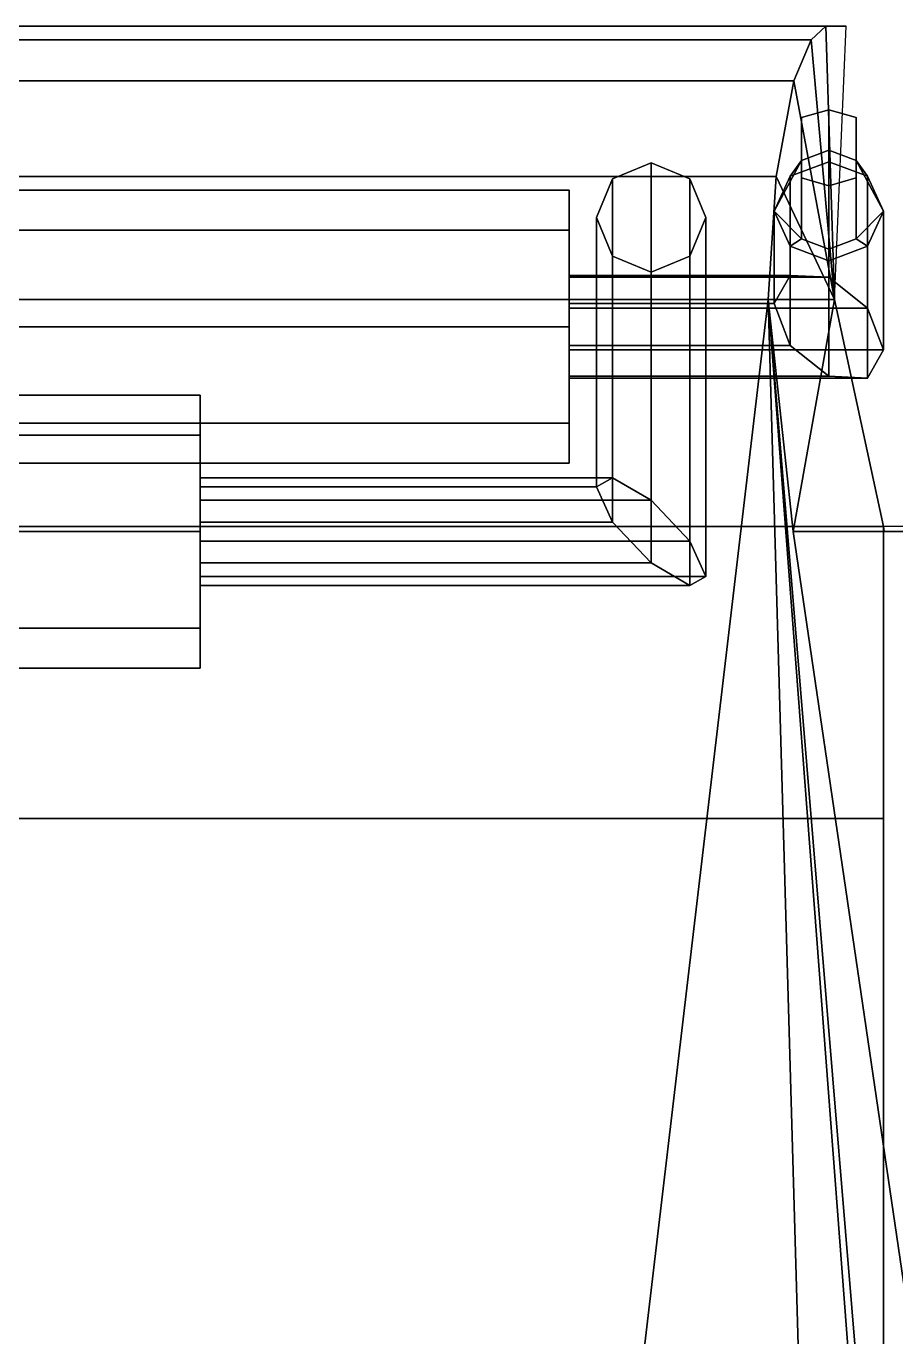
# Model space of a CAD drawing. Header units: millimetres. Extents: x -1.1 to 1.1, y -2.7 to 10.7.
# Drawn here: x 0.113 to 0.749, y 1.791 to 2.75 of the extents above; entities that cross this region are included whole.
import ezdxf

# ---------------------------------------------------------------- set-up
doc = ezdxf.new("R2010")
doc.units = ezdxf.units.MM
doc.layers.add('fenders', color=6, linetype='Continuous')

msp = doc.modelspace()

# ---------------------------------------------------------------- linework, layer by layer
for points in [[(-0.71274, 2.75, 1.04), (-0.69783, 2.75, 1.11), (0.69783, 2.75, 1.11), (0.71274, 2.75, 1.04)], [(-0.69783, 2.75, 1.11), (-0.68718, 2.74, 1.19), (0.68718, 2.74, 1.19), (0.69783, 2.75, 1.11)], [(0.69783, 2.75, 1.11), (0.68718, 2.74, 1.19), (0.70422, 2.55, 1.08)], [(0.71274, 2.75, 1.04), (0.69783, 2.75, 1.11), (0.70422, 2.55, 1.08)], [(-0.68718, 2.74, 1.19), (-0.67439, 2.71, 1.24), (0.67439, 2.71, 1.24), (0.68718, 2.74, 1.19)], [(0.68718, 2.74, 1.19), (0.67439, 2.71, 1.24), (0.70422, 2.55, 1.08)], [(-0.67439, 2.71, 1.24), (-0.66161, 2.64, 1.28), (0.66161, 2.64, 1.28), (0.67439, 2.71, 1.24)], [(0.67439, 2.71, 1.24), (0.66161, 2.64, 1.28), (0.70422, 2.55, 1.08)], [(0.68, 2.68305, 1.13318), (0.7, 2.68881, 1.12592), (0.7, 2.65923, 1.06248), (0.68, 2.65172, 1.06598)], [(0.68, 2.68305, 1.13318), (0.68, 2.63897, 1.18873), (0.7, 2.63321, 1.19599), (0.7, 2.68881, 1.12592)], [(0.7, 2.68881, 1.12592), (0.72, 2.68305, 1.13318), (0.72, 2.65172, 1.06598), (0.7, 2.65923, 1.06248)], [(0.7, 2.68881, 1.12592), (0.7, 2.63321, 1.19599), (0.72, 2.63897, 1.18873), (0.72, 2.68305, 1.13318)], [(0.68, 2.63897, 1.18873), (0.68, 2.68305, 1.13318), (0.68, 2.65172, 1.06598), (0.68, 2.59423, 1.09279)], [(0.72, 2.68305, 1.13318), (0.72, 2.63897, 1.18873), (0.72, 2.59423, 1.09279), (0.72, 2.65172, 1.06598)], [(0.68, 2.65172, 1.06598), (0.7, 2.65923, 1.06248), (0.7, 2.65078, 1.04436), (0.67172, 2.64016, 1.04931)], [(0.7, 2.65923, 1.06248), (0.72, 2.65172, 1.06598), (0.72828, 2.64016, 1.04931), (0.7, 2.65078, 1.04436)], [(0.54172, 2.63828, 0.82632), (0.57, 2.65, 0.82023), (0.57, 2.40294, 0.64723), (0.54172, 2.41939, 0.67305)], [(0.57, 2.65, 0.82023), (0.54172, 2.63828, 0.82632), (0.54172, 2.63828, 1.07), (0.57, 2.65, 1.06)], [(0.57, 2.65, 0.82023), (0.59828, 2.63828, 0.82632), (0.59828, 2.37305, 0.64061), (0.57, 2.40294, 0.64723)], [(0.59828, 2.63828, 0.82632), (0.57, 2.65, 0.82023), (0.57, 2.65, 1.06), (0.59828, 2.63828, 1.07)], [(0.68, 2.59423, 1.09279), (0.68, 2.59423, 1.09279), (0.68, 2.65172, 1.06598), (0.66, 2.61452, 1.06126)], [(0.66, 2.61452, 1.06126), (0.66, 2.61452, 1.06126), (0.68, 2.65172, 1.06598), (0.67172, 2.64016, 1.04931)], [(0.67172, 2.64016, 1.04931), (0.7, 2.65078, 1.04436), (0.7, 2.56625, 0.8631), (0.67172, 2.56759, 0.89368)], [(0.7, 2.65078, 1.04436), (0.72828, 2.64016, 1.04931), (0.72828, 2.54368, 0.84241), (0.7, 2.56625, 0.8631)], [(0.72, 2.59423, 1.09279), (0.72, 2.59423, 1.09279), (0.74, 2.61452, 1.06126), (0.72, 2.65172, 1.06598)], [(0.74, 2.61452, 1.06126), (0.74, 2.61452, 1.06126), (0.72828, 2.64016, 1.04931), (0.72, 2.65172, 1.06598)], [(-0.66161, 2.64, 1.28), (-0.65573, 2.55, 1.3), (0.65573, 2.55, 1.3), (0.66161, 2.64, 1.28)], [(0.66161, 2.64, 1.28), (0.65573, 2.55, 1.3), (0.70422, 2.55, 1.08)], [(0.66, 2.61452, 1.06126), (0.67172, 2.64016, 1.04931), (0.67172, 2.56759, 0.89368), (0.66, 2.5469, 0.91625)], [(0.7, 2.63321, 1.19599), (0.68, 2.63897, 1.18873), (0.68, 2.59423, 1.09279), (0.7, 2.58672, 1.09629)], [(0.72, 2.63897, 1.18873), (0.7, 2.63321, 1.19599), (0.7, 2.58672, 1.09629), (0.72, 2.59423, 1.09279)], [(0.72828, 2.64016, 1.04931), (0.74, 2.61452, 1.06126), (0.74, 2.5131, 0.84375), (0.72828, 2.54368, 0.84241)], [(-0.29, 2.63, 0.88), (-0.29, 2.60071, 0.95071), (0.51, 2.60071, 0.95071), (0.51, 2.63, 0.88)], [(-0.29, 2.60071, 0.80929), (-0.29, 2.63, 0.88), (0.51, 2.63, 0.88), (0.51, 2.60071, 0.80929)], [(0.51, 2.60071, 0.80929), (0.51, 2.63, 0.88), (0.51, 2.56759, 0.89368), (0.51, 2.56625, 0.8631)], [(0.51, 2.63, 0.88), (0.51, 2.60071, 0.95071), (0.51, 2.5469, 0.91625), (0.51, 2.56759, 0.89368)], [(0.53, 2.61, 0.84105), (0.54172, 2.63828, 0.82632), (0.54172, 2.41939, 0.67305), (0.53, 2.41277, 0.70294)], [(0.54172, 2.63828, 0.82632), (0.53, 2.61, 0.84105), (0.53, 2.61, 1.07), (0.54172, 2.63828, 1.07)], [(0.59828, 2.63828, 0.82632), (0.61, 2.61, 0.84105), (0.61, 2.34723, 0.65706), (0.59828, 2.37305, 0.64061)], [(0.61, 2.61, 0.84105), (0.59828, 2.63828, 0.82632), (0.59828, 2.63828, 1.07), (0.61, 2.61, 1.07)], [(0.54172, 2.58172, 0.85577), (0.53, 2.61, 0.84105), (0.53, 2.41277, 0.70294), (0.54172, 2.38695, 0.71939)], [(0.53, 2.61, 0.84105), (0.54172, 2.58172, 0.85577), (0.54172, 2.58172, 1.08), (0.53, 2.61, 1.07)], [(0.61, 2.61, 0.84105), (0.59828, 2.58172, 0.85577), (0.59828, 2.34061, 0.68695), (0.61, 2.34723, 0.65706)], [(0.59828, 2.58172, 0.85577), (0.61, 2.61, 0.84105), (0.61, 2.61, 1.07), (0.59828, 2.58172, 1.08)], [(0.67172, 2.58889, 1.07322), (0.66, 2.61452, 1.06126), (0.66, 2.5469, 0.91625), (0.67172, 2.51632, 0.91759)], [(0.68, 2.59423, 1.09279), (0.68, 2.59423, 1.09279), (0.66, 2.61452, 1.06126), (0.67172, 2.58889, 1.07322)], [(0.72, 2.59423, 1.09279), (0.72, 2.59423, 1.09279), (0.72828, 2.58889, 1.07322), (0.74, 2.61452, 1.06126)], [(0.74, 2.61452, 1.06126), (0.72828, 2.58889, 1.07322), (0.72828, 2.49241, 0.86632), (0.74, 2.5131, 0.84375)], [(-0.29, 2.60071, 0.95071), (-0.29, 2.53, 0.98), (0.51, 2.53, 0.98), (0.51, 2.60071, 0.95071)], [(-0.29, 2.53, 0.78), (-0.29, 2.60071, 0.80929), (0.51, 2.60071, 0.80929), (0.51, 2.53, 0.78)], [(0.51, 2.53, 0.78), (0.51, 2.60071, 0.80929), (0.51, 2.56625, 0.8631), (0.51, 2.54368, 0.84241)], [(0.51, 2.60071, 0.95071), (0.51, 2.53, 0.98), (0.51, 2.51632, 0.91759), (0.51, 2.5469, 0.91625)], [(0.7, 2.58672, 1.09629), (0.68, 2.59423, 1.09279), (0.67172, 2.58889, 1.07322), (0.7, 2.57827, 1.07817)], [(0.72, 2.59423, 1.09279), (0.7, 2.58672, 1.09629), (0.7, 2.57827, 1.07817), (0.72828, 2.58889, 1.07322)], [(0.57, 2.57, 0.86187), (0.54172, 2.58172, 0.85577), (0.54172, 2.38695, 0.71939), (0.57, 2.35706, 0.71277)], [(0.54172, 2.58172, 0.85577), (0.57, 2.57, 0.86187), (0.57, 2.57, 1.08), (0.54172, 2.58172, 1.08)], [(0.59828, 2.58172, 0.85577), (0.57, 2.57, 0.86187), (0.57, 2.35706, 0.71277), (0.59828, 2.34061, 0.68695)], [(0.57, 2.57, 0.86187), (0.59828, 2.58172, 0.85577), (0.59828, 2.58172, 1.08), (0.57, 2.57, 1.08)], [(0.7, 2.57827, 1.07817), (0.67172, 2.58889, 1.07322), (0.67172, 2.51632, 0.91759), (0.7, 2.49375, 0.8969)], [(0.72828, 2.58889, 1.07322), (0.7, 2.57827, 1.07817), (0.7, 2.49375, 0.8969), (0.72828, 2.49241, 0.86632)], [(0.66, 2.5469, 0.91625), (0.67172, 2.56759, 0.89368), (0.51, 2.56759, 0.89368), (0.51, 2.5469, 0.91625)], [(0.67172, 2.56759, 0.89368), (0.7, 2.56625, 0.8631), (0.51, 2.56625, 0.8631), (0.51, 2.56759, 0.89368)], [(0.7, 2.56625, 0.8631), (0.72828, 2.54368, 0.84241), (0.51, 2.54368, 0.84241), (0.51, 2.56625, 0.8631)], [(0.70422, 2.55, 1.08), (0.74, 2.38368, 0.84131), (-0.74, 2.38368, 0.84131), (-0.70422, 2.55, 1.08)], [(-0.65573, 2.55, 1.3), (-0.25, 1.73996, 1.41665), (0.56, 1.73996, 1.41665), (0.65573, 2.55, 1.3)], [(0.67172, 2.51632, 0.91759), (0.66, 2.5469, 0.91625), (0.51, 2.5469, 0.91625), (0.51, 2.51632, 0.91759)], [(0.72828, 2.54368, 0.84241), (0.74, 2.5131, 0.84375), (0.51, 2.5131, 0.84375), (0.51, 2.54368, 0.84241)], [(0.51, 2.45929, 0.80929), (0.51, 2.53, 0.78), (0.51, 2.54368, 0.84241), (0.51, 2.5131, 0.84375)], [(0.56, 1.73996, 1.41665), (0.68021, 1.69067, 1.42374), (0.68021, 1.69067, 1.42374), (0.65573, 2.55, 1.3)], [(0.73, 1.57169, 1.44088), (0.75933, 1.3, 1.48), (0.75933, 1.3, 1.48), (0.65573, 2.55, 1.3)], [(0.68021, 1.69067, 1.42374), (0.73, 1.57169, 1.44088), (0.73, 1.57169, 1.44088), (0.65573, 2.55, 1.3)], [(0.79452, 1.56, 1.16), (0.67404, 2.38, 1.12), (0.65573, 2.55, 1.3), (0.75933, 1.3, 1.48)], [(0.65573, 2.55, 1.3), (0.67404, 2.38, 1.12), (0.70422, 2.55, 1.08)], [(0.67404, 2.38, 1.12), (0.74054, 2.38, 0.8415), (0.74, 2.38368, 0.84131), (0.70422, 2.55, 1.08)], [(-0.29, 2.53, 0.98), (-0.29, 2.45929, 0.95071), (0.51, 2.45929, 0.95071), (0.51, 2.53, 0.98)], [(-0.29, 2.45929, 0.80929), (-0.29, 2.53, 0.78), (0.51, 2.53, 0.78), (0.51, 2.45929, 0.80929)], [(0.51, 2.53, 0.98), (0.51, 2.45929, 0.95071), (0.51, 2.49375, 0.8969), (0.51, 2.51632, 0.91759)], [(0.7, 2.49375, 0.8969), (0.67172, 2.51632, 0.91759), (0.51, 2.51632, 0.91759), (0.51, 2.49375, 0.8969)], [(0.74, 2.5131, 0.84375), (0.72828, 2.49241, 0.86632), (0.51, 2.49241, 0.86632), (0.51, 2.5131, 0.84375)], [(0.51, 2.43, 0.88), (0.51, 2.45929, 0.80929), (0.51, 2.5131, 0.84375), (0.51, 2.49241, 0.86632)], [(0.72828, 2.49241, 0.86632), (0.7, 2.49375, 0.8969), (0.51, 2.49375, 0.8969), (0.51, 2.49241, 0.86632)], [(0.51, 2.45929, 0.95071), (0.51, 2.43, 0.88), (0.51, 2.49241, 0.86632), (0.51, 2.49375, 0.8969)], [(-0.56, 2.48, 0.68), (-0.56, 2.45071, 0.75071), (0.24, 2.45071, 0.75071), (0.24, 2.48, 0.68)], [(-0.56, 2.45071, 0.60929), (-0.56, 2.48, 0.68), (0.24, 2.48, 0.68), (0.24, 2.45071, 0.60929)], [(0.24, 2.45071, 0.60929), (0.24, 2.48, 0.68), (0.24, 2.41939, 0.67305), (0.24, 2.40294, 0.64723)], [(0.24, 2.48, 0.68), (0.24, 2.45071, 0.75071), (0.24, 2.41277, 0.70294), (0.24, 2.41939, 0.67305)], [(-0.29, 2.45929, 0.95071), (-0.29, 2.43, 0.88), (0.51, 2.43, 0.88), (0.51, 2.45929, 0.95071)], [(-0.29, 2.43, 0.88), (-0.29, 2.45929, 0.80929), (0.51, 2.45929, 0.80929), (0.51, 2.43, 0.88)], [(-0.56, 2.45071, 0.75071), (-0.56, 2.38, 0.78), (0.24, 2.38, 0.78), (0.24, 2.45071, 0.75071)], [(-0.56, 2.38, 0.58), (-0.56, 2.45071, 0.60929), (0.24, 2.45071, 0.60929), (0.24, 2.38, 0.58)], [(0.24, 2.38, 0.58), (0.24, 2.45071, 0.60929), (0.24, 2.40294, 0.64723), (0.24, 2.37305, 0.64061)], [(0.24, 2.45071, 0.75071), (0.24, 2.38, 0.78), (0.24, 2.38695, 0.71939), (0.24, 2.41277, 0.70294)], [(0.53, 2.41277, 0.70294), (0.54172, 2.41939, 0.67305), (0.24, 2.41939, 0.67305), (0.24, 2.41277, 0.70294)], [(0.54172, 2.41939, 0.67305), (0.57, 2.40294, 0.64723), (0.24, 2.40294, 0.64723), (0.24, 2.41939, 0.67305)], [(0.54172, 2.38695, 0.71939), (0.53, 2.41277, 0.70294), (0.24, 2.41277, 0.70294), (0.24, 2.38695, 0.71939)], [(0.57, 2.40294, 0.64723), (0.59828, 2.37305, 0.64061), (0.24, 2.37305, 0.64061), (0.24, 2.40294, 0.64723)], [(0.74, 2.38368, 0.84131), (0.74, 2.17, 0.51), (-0.74, 2.17, 0.51), (-0.74, 2.38368, 0.84131)], [(-0.56, 2.38, 0.78), (-0.56, 2.30929, 0.75071), (0.24, 2.30929, 0.75071), (0.24, 2.38, 0.78)], [(-0.56, 2.30929, 0.60929), (-0.56, 2.38, 0.58), (0.24, 2.38, 0.58), (0.24, 2.30929, 0.60929)], [(0.57, 2.35706, 0.71277), (0.54172, 2.38695, 0.71939), (0.24, 2.38695, 0.71939), (0.24, 2.35706, 0.71277)], [(0.24, 2.38, 0.78), (0.24, 2.30929, 0.75071), (0.24, 2.35706, 0.71277), (0.24, 2.38695, 0.71939)], [(0.24, 2.30929, 0.60929), (0.24, 2.38, 0.58), (0.24, 2.37305, 0.64061), (0.24, 2.34723, 0.65706)], [(1.02, 2.38, 1.12), (1.02, 2.38, 0.8415), (0.74054, 2.38, 0.8415), (0.67404, 2.38, 1.12)], [(1.02, 1.56, 1.16), (1.02, 2.38, 1.12), (0.67404, 2.38, 1.12), (0.79452, 1.56, 1.16)], [(0.74, -1.98, 0.51), (0.74, 2.17, 0.51), (0.74, 2.38368, 0.84131), (0.74, -2.35, 0.85)], [(0.59828, 2.37305, 0.64061), (0.61, 2.34723, 0.65706), (0.24, 2.34723, 0.65706), (0.24, 2.37305, 0.64061)], [(0.59828, 2.34061, 0.68695), (0.57, 2.35706, 0.71277), (0.24, 2.35706, 0.71277), (0.24, 2.34061, 0.68695)], [(0.24, 2.30929, 0.75071), (0.24, 2.28, 0.68), (0.24, 2.34061, 0.68695), (0.24, 2.35706, 0.71277)], [(0.61, 2.34723, 0.65706), (0.59828, 2.34061, 0.68695), (0.24, 2.34061, 0.68695), (0.24, 2.34723, 0.65706)], [(0.24, 2.28, 0.68), (0.24, 2.30929, 0.60929), (0.24, 2.34723, 0.65706), (0.24, 2.34061, 0.68695)], [(-0.56, 2.30929, 0.75071), (-0.56, 2.28, 0.68), (0.24, 2.28, 0.68), (0.24, 2.30929, 0.75071)], [(-0.56, 2.28, 0.68), (-0.56, 2.30929, 0.60929), (0.24, 2.30929, 0.60929), (0.24, 2.28, 0.68)], [(-0.74, -1.98, 0.51), (-0.74, 2.17, 0.51), (0.74, 2.17, 0.51), (0.74, -1.98, 0.51)]]:
    msp.add_3dface(points)
at = {"layer": 'fenders'}
msp.add_3dface([(0.74, 2.38368, 0.84131), (0.74054, 2.38, 0.8415), (1.02, 2.38, 0.8415), (1.06, 2.38368, 0.84131)], dxfattribs=at)

doc.saveas('drawing.dxf')
